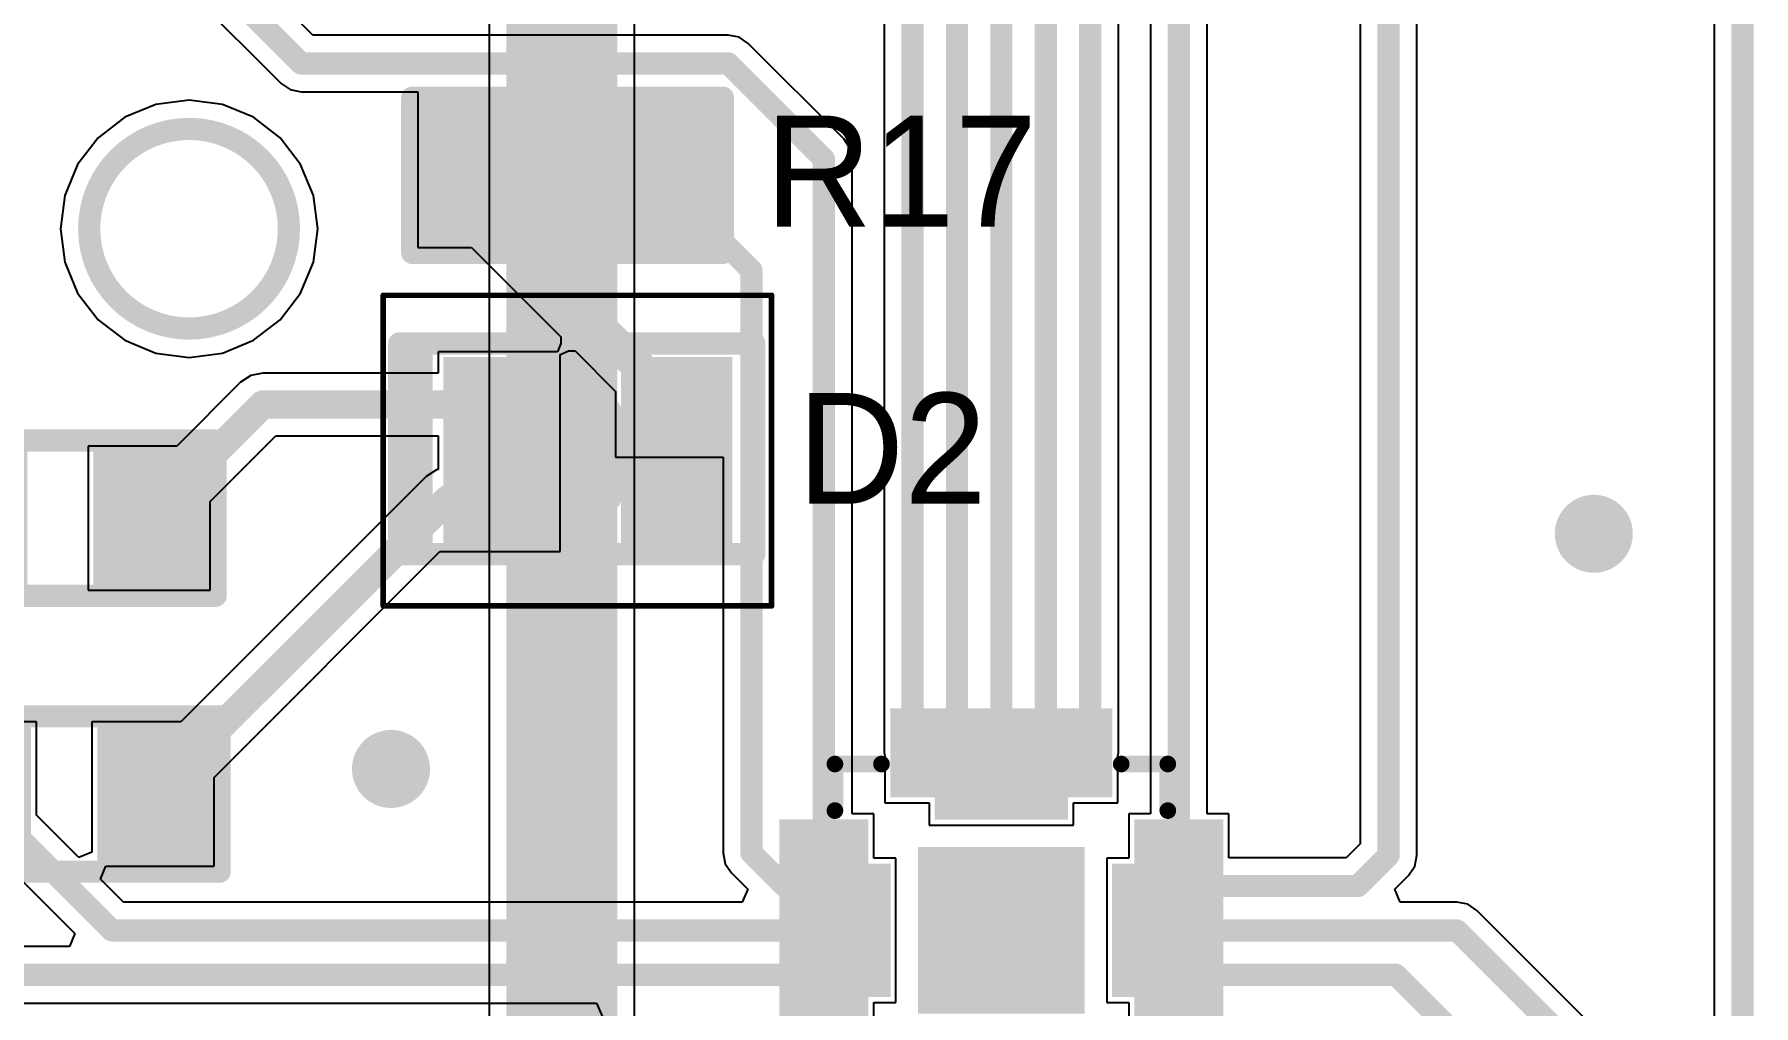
# Model space of a CAD drawing. Extents: x 10.58 to 11.54, y 9.91 to 15.27.
# Drawn here: x 10.929 to 11.539, y 13.511 to 13.856 of the extents above; entities that cross this region are included whole.
import ezdxf

# ---------------------------------------------------------------- set-up
doc = ezdxf.new("R2010")
doc.units = 0
doc.layers.get('0').update_dxf_attribs({"linetype": 'CONTINUOUS'})
for name, color, linetype in [('BOTTOMLAYER', 5, 'CONTINUOUS'), ('BOTTOMSOLDER', 6, 'CONTINUOUS'), ('KEEPOUTLAYER', 6, 'CONTINUOUS'), ('MULTILAYER', 9, 'CONTINUOUS'), ('TOPLAYER', 1, 'CONTINUOUS'), ('TOPOVERLAY', 2, 'CONTINUOUS'), ('TOPPASTE', 8, 'CONTINUOUS'), ('TOPSOLDER', 216, 'CONTINUOUS')]:
    doc.layers.add(name, color=color, linetype=linetype)

# ---------------------------------------------------------------- blocks, each defined once
blk = doc.blocks.new('QFN_20_0_4___2')
at = {"layer": 'TOPLAYER'}
for points in [[(-0.027559, 0.051181), (-0.027559, 0.074803), (-0.035433, 0.051181), (-0.035433, 0.074803)], [(-0.011811, 0.043307), (-0.011811, 0.074803), (-0.019685, 0.043307), (-0.019685, 0.074803)], [(0.003937, 0.043307), (0.003937, 0.074803), (-0.003937, 0.043307), (-0.003937, 0.074803)], [(0.019685, 0.043307), (0.019685, 0.074803), (0.011811, 0.043307), (0.011811, 0.074803)], [(0.035433, 0.051181), (0.035433, 0.074803), (0.027559, 0.051181), (0.027559, 0.074803)], [(-0.074803, 0.027559), (-0.051181, 0.027559), (-0.074803, 0.035433), (-0.051181, 0.035433)], [(0.051181, 0.027559), (0.074803, 0.027559), (0.051181, 0.035433), (0.074803, 0.035433)], [(-0.02559, -0.02559), (0.02559, -0.02559), (-0.02559, 0.02559), (0.02559, 0.02559)], [(-0.074803, 0.011811), (-0.043307, 0.011811), (-0.074803, 0.019685), (-0.043307, 0.019685)], [(0.043307, 0.011811), (0.074803, 0.011811), (0.043307, 0.019685), (0.074803, 0.019685)], [(-0.074803, -0.003937), (-0.043307, -0.003937), (-0.074803, 0.003937), (-0.043307, 0.003937)], [(0.043307, -0.003937), (0.074803, -0.003937), (0.043307, 0.003937), (0.074803, 0.003937)], [(-0.074803, -0.019685), (-0.043307, -0.019685), (-0.074803, -0.011811), (-0.043307, -0.011811)], [(0.043307, -0.019685), (0.074803, -0.019685), (0.043307, -0.011811), (0.074803, -0.011811)], [(-0.074803, -0.035433), (-0.051181, -0.035433), (-0.074803, -0.027559), (-0.051181, -0.027559)], [(0.051181, -0.035433), (0.074803, -0.035433), (0.051181, -0.027559), (0.074803, -0.027559)], [(-0.011811, -0.074803), (-0.011811, -0.043307), (-0.019685, -0.074803), (-0.019685, -0.043307)], [(0.003937, -0.074803), (0.003937, -0.043307), (-0.003937, -0.074803), (-0.003937, -0.043307)], [(0.019685, -0.074803), (0.019685, -0.043307), (0.011811, -0.074803), (0.011811, -0.043307)], [(-0.027559, -0.074803), (-0.027559, -0.051181), (-0.035433, -0.074803), (-0.035433, -0.051181)], [(0.035433, -0.074803), (0.035433, -0.051181), (0.027559, -0.074803), (0.027559, -0.051181)]]:
    blk.add_solid(points, dxfattribs=at)
at = {"layer": 'TOPOVERLAY'}
for points, const_width in [([(-0.060532, 0.059055, 1), (-0.057579, 0.059055, 1)], 0.002953), ([(-0.060532, 0.059055, 1), (-0.057579, 0.059055, 1)], 0.002953), ([(-0.043996, 0.059055, 1), (-0.041043, 0.059055, 1)], 0.002953), ([(0.041043, 0.059055, 1), (0.043996, 0.059055, 1)], 0.002953), ([(0.057579, 0.059055, 1), (0.060532, 0.059055, 1)], 0.002953), ([(0.057579, 0.059055, 1), (0.060532, 0.059055, 1)], 0.002953), ([(-0.060532, 0.04252, 1), (-0.057579, 0.04252, 1)], 0.002953), ([(0.057579, 0.04252, 1), (0.060532, 0.04252, 1)], 0.002953), ([(-0.060532, -0.04252, 1), (-0.057579, -0.04252, 1)], 0.002953), ([(-0.044882, -0.048819, 1), (-0.052756, -0.048819, 1)], 0.006), ([(0.057579, -0.04252, 1), (0.060532, -0.04252, 1)], 0.002953), ([(-0.054256, -0.048819, 1), (-0.051256, -0.048819, 1)], 0.003), ([(-0.046382, -0.048819, 1), (-0.043382, -0.048819, 1)], 0.003), ([(-0.066142, -0.067716, 1), (-0.074016, -0.067716, 1)], 0.007874), ([(-0.060532, -0.059055, 1), (-0.057579, -0.059055, 1)], 0.002953), ([(-0.060532, -0.059055, 1), (-0.057579, -0.059055, 1)], 0.002953), ([(-0.043602, -0.059055, 1), (-0.04065, -0.059055, 1)], 0.002953), ([(0.041043, -0.059055, 1), (0.043996, -0.059055, 1)], 0.002953), ([(0.057579, -0.059055, 1), (0.060532, -0.059055, 1)], 0.002953), ([(0.057579, -0.059055, 1), (0.060532, -0.059055, 1)], 0.002953), ([(-0.075984, -0.067716, 1), (-0.072047, -0.067716, 1)], 0.003937), ([(-0.06811, -0.067716, 1), (-0.064173, -0.067716, 1)], 0.003937)]:
    blk.add_lwpolyline(points, format="xyb", close=True, dxfattribs=dict(at, const_width=const_width))
at = {"layer": 'TOPOVERLAY', "const_width": 0.005906}
for points in [[(-0.059055, 0.059055), (-0.04252, 0.059055)], [(-0.059055, 0.04252), (-0.059055, 0.059055)], [(0.04252, 0.059055), (0.059055, 0.059055)], [(0.059055, 0.04252), (0.059055, 0.059055)], [(-0.059055, -0.059055), (-0.059055, -0.04252)], [(0.059055, -0.059055), (0.059055, -0.04252)], [(-0.059055, -0.059055), (-0.042126, -0.059055)], [(0.04252, -0.059055), (0.059055, -0.059055)]]:
    blk.add_lwpolyline(points, dxfattribs=at)
at = {"layer": 'TOPPASTE'}
for points in [[(-0.027559, 0.051181), (-0.027559, 0.074803), (-0.035433, 0.051181), (-0.035433, 0.074803)], [(-0.011811, 0.043307), (-0.011811, 0.074803), (-0.019685, 0.043307), (-0.019685, 0.074803)], [(0.003937, 0.043307), (0.003937, 0.074803), (-0.003937, 0.043307), (-0.003937, 0.074803)], [(0.019685, 0.043307), (0.019685, 0.074803), (0.011811, 0.043307), (0.011811, 0.074803)], [(0.035433, 0.051181), (0.035433, 0.074803), (0.027559, 0.051181), (0.027559, 0.074803)], [(-0.074803, 0.027559), (-0.051181, 0.027559), (-0.074803, 0.035433), (-0.051181, 0.035433)], [(0.051181, 0.027559), (0.074803, 0.027559), (0.051181, 0.035433), (0.074803, 0.035433)], [(-0.02559, -0.02559), (0.02559, -0.02559), (-0.02559, 0.02559), (0.02559, 0.02559)], [(-0.074803, 0.011811), (-0.043307, 0.011811), (-0.074803, 0.019685), (-0.043307, 0.019685)], [(0.043307, 0.011811), (0.074803, 0.011811), (0.043307, 0.019685), (0.074803, 0.019685)], [(-0.074803, -0.003937), (-0.043307, -0.003937), (-0.074803, 0.003937), (-0.043307, 0.003937)], [(0.043307, -0.003937), (0.074803, -0.003937), (0.043307, 0.003937), (0.074803, 0.003937)], [(-0.074803, -0.019685), (-0.043307, -0.019685), (-0.074803, -0.011811), (-0.043307, -0.011811)], [(0.043307, -0.019685), (0.074803, -0.019685), (0.043307, -0.011811), (0.074803, -0.011811)], [(-0.074803, -0.035433), (-0.051181, -0.035433), (-0.074803, -0.027559), (-0.051181, -0.027559)], [(0.051181, -0.035433), (0.074803, -0.035433), (0.051181, -0.027559), (0.074803, -0.027559)], [(-0.011811, -0.074803), (-0.011811, -0.043307), (-0.019685, -0.074803), (-0.019685, -0.043307)], [(0.003937, -0.074803), (0.003937, -0.043307), (-0.003937, -0.074803), (-0.003937, -0.043307)], [(0.019685, -0.074803), (0.019685, -0.043307), (0.011811, -0.074803), (0.011811, -0.043307)], [(-0.027559, -0.074803), (-0.027559, -0.051181), (-0.035433, -0.074803), (-0.035433, -0.051181)], [(0.035433, -0.074803), (0.035433, -0.051181), (0.027559, -0.074803), (0.027559, -0.051181)]]:
    blk.add_solid(points, dxfattribs=at)
at = {"layer": 'TOPSOLDER'}
for points in [[(-0.023559, 0.047181), (-0.023559, 0.078803), (-0.039433, 0.047181), (-0.039433, 0.078803)], [(-0.007811, 0.039307), (-0.007811, 0.078803), (-0.023685, 0.039307), (-0.023685, 0.078803)], [(0.007937, 0.039307), (0.007937, 0.078803), (-0.007937, 0.039307), (-0.007937, 0.078803)], [(0.023685, 0.039307), (0.023685, 0.078803), (0.007811, 0.039307), (0.007811, 0.078803)], [(0.039433, 0.047181), (0.039433, 0.078803), (0.023559, 0.047181), (0.023559, 0.078803)], [(-0.078803, 0.023559), (-0.047181, 0.023559), (-0.078803, 0.039433), (-0.047181, 0.039433)], [(0.047181, 0.023559), (0.078803, 0.023559), (0.047181, 0.039433), (0.078803, 0.039433)], [(-0.02959, -0.02959), (0.02959, -0.02959), (-0.02959, 0.02959), (0.02959, 0.02959)], [(-0.078803, 0.007811), (-0.039307, 0.007811), (-0.078803, 0.023685), (-0.039307, 0.023685)], [(0.039307, 0.007811), (0.078803, 0.007811), (0.039307, 0.023685), (0.078803, 0.023685)], [(-0.078803, -0.007937), (-0.039307, -0.007937), (-0.078803, 0.007937), (-0.039307, 0.007937)], [(0.039307, -0.007937), (0.078803, -0.007937), (0.039307, 0.007937), (0.078803, 0.007937)], [(-0.078803, -0.023685), (-0.039307, -0.023685), (-0.078803, -0.007811), (-0.039307, -0.007811)], [(0.039307, -0.023685), (0.078803, -0.023685), (0.039307, -0.007811), (0.078803, -0.007811)], [(-0.078803, -0.039433), (-0.047181, -0.039433), (-0.078803, -0.023559), (-0.047181, -0.023559)], [(0.047181, -0.039433), (0.078803, -0.039433), (0.047181, -0.023559), (0.078803, -0.023559)], [(-0.007811, -0.078803), (-0.007811, -0.039307), (-0.023685, -0.078803), (-0.023685, -0.039307)], [(0.007937, -0.078803), (0.007937, -0.039307), (-0.007937, -0.078803), (-0.007937, -0.039307)], [(0.023685, -0.078803), (0.023685, -0.039307), (0.007811, -0.078803), (0.007811, -0.039307)], [(-0.023559, -0.078803), (-0.023559, -0.047181), (-0.039433, -0.078803), (-0.039433, -0.047181)], [(0.039433, -0.078803), (0.039433, -0.047181), (0.023559, -0.078803), (0.023559, -0.047181)]]:
    blk.add_solid(points, dxfattribs=at)
blk = doc.blocks.new('R_0603_17')
at = {"layer": 'TOPLAYER'}
for points in [[(-0.015748, -0.019685), (-0.015748, 0.019685), (-0.047244, -0.019685), (-0.047244, 0.019685)], [(0.047244, -0.019685), (0.047244, 0.019685), (0.015748, -0.019685), (0.015748, 0.019685)]]:
    blk.add_solid(points, dxfattribs=at)
at = {"layer": 'TOPOVERLAY', "const_width": 0.007874}
for points in [[(-0.055118, -0.027559), (-0.055118, 0.027559)], [(-0.055118, 0.027559), (0.055118, 0.027559)], [(0.055118, -0.027559), (0.055118, 0.027559)], [(-0.055118, -0.027559), (0.055118, -0.027559)]]:
    blk.add_lwpolyline(points, dxfattribs=at)
at = {"layer": 'TOPOVERLAY', "const_width": 0.003937}
for points in [[(-0.057087, 0.027559, 1), (-0.05315, 0.027559, 1)], [(-0.057087, 0.027559, 1), (-0.05315, 0.027559, 1)], [(0.05315, 0.027559, 1), (0.057087, 0.027559, 1)], [(0.05315, 0.027559, 1), (0.057087, 0.027559, 1)], [(-0.057087, -0.027559, 1), (-0.05315, -0.027559, 1)], [(-0.057087, -0.027559, 1), (-0.05315, -0.027559, 1)], [(0.05315, -0.027559, 1), (0.057087, -0.027559, 1)], [(0.05315, -0.027559, 1), (0.057087, -0.027559, 1)]]:
    blk.add_lwpolyline(points, format="xyb", close=True, dxfattribs=at)
at = {"layer": 'TOPPASTE'}
for points in [[(-0.015748, -0.019685), (-0.015748, 0.019685), (-0.047244, -0.019685), (-0.047244, 0.019685)], [(0.047244, -0.019685), (0.047244, 0.019685), (0.015748, -0.019685), (0.015748, 0.019685)]]:
    blk.add_solid(points, dxfattribs=at)
at = {"layer": 'TOPSOLDER'}
for points in [[(-0.011748, -0.023685), (-0.011748, 0.023685), (-0.051244, -0.023685), (-0.051244, 0.023685)], [(0.051244, -0.023685), (0.051244, 0.023685), (0.011748, -0.023685), (0.011748, 0.023685)]]:
    blk.add_solid(points, dxfattribs=at)
blk = doc.blocks.new('R_0603_19')
at = {"layer": 'TOPLAYER'}
for points in [[(-0.015748, -0.019685), (-0.015748, 0.019685), (-0.047244, -0.019685), (-0.047244, 0.019685)], [(0.047244, -0.019685), (0.047244, 0.019685), (0.015748, -0.019685), (0.015748, 0.019685)]]:
    blk.add_solid(points, dxfattribs=at)
at = {"layer": 'TOPOVERLAY', "const_width": 0.007874}
for points in [[(-0.055118, -0.027559), (-0.055118, 0.027559)], [(-0.055118, 0.027559), (0.055118, 0.027559)], [(0.055118, -0.027559), (0.055118, 0.027559)], [(-0.055118, -0.027559), (0.055118, -0.027559)]]:
    blk.add_lwpolyline(points, dxfattribs=at)
at = {"layer": 'TOPOVERLAY', "const_width": 0.003937}
for points in [[(-0.057087, 0.027559, 1), (-0.05315, 0.027559, 1)], [(-0.057087, 0.027559, 1), (-0.05315, 0.027559, 1)], [(0.05315, 0.027559, 1), (0.057087, 0.027559, 1)], [(0.05315, 0.027559, 1), (0.057087, 0.027559, 1)], [(-0.057087, -0.027559, 1), (-0.05315, -0.027559, 1)], [(-0.057087, -0.027559, 1), (-0.05315, -0.027559, 1)], [(0.05315, -0.027559, 1), (0.057087, -0.027559, 1)], [(0.05315, -0.027559, 1), (0.057087, -0.027559, 1)]]:
    blk.add_lwpolyline(points, format="xyb", close=True, dxfattribs=at)
at = {"layer": 'TOPPASTE'}
for points in [[(-0.015748, -0.019685), (-0.015748, 0.019685), (-0.047244, -0.019685), (-0.047244, 0.019685)], [(0.047244, -0.019685), (0.047244, 0.019685), (0.015748, -0.019685), (0.015748, 0.019685)]]:
    blk.add_solid(points, dxfattribs=at)
at = {"layer": 'TOPSOLDER'}
for points in [[(-0.011748, -0.023685), (-0.011748, 0.023685), (-0.051244, -0.023685), (-0.051244, 0.023685)], [(0.051244, -0.023685), (0.051244, 0.023685), (0.011748, -0.023685), (0.011748, 0.023685)]]:
    blk.add_solid(points, dxfattribs=at)
blk = doc.blocks.new('R_0603_21')
at = {"layer": 'TOPLAYER'}
for points in [[(-0.015748, -0.019685), (-0.015748, 0.019685), (-0.047244, -0.019685), (-0.047244, 0.019685)], [(0.047244, -0.019685), (0.047244, 0.019685), (0.015748, -0.019685), (0.015748, 0.019685)]]:
    blk.add_solid(points, dxfattribs=at)
at = {"layer": 'TOPOVERLAY', "const_width": 0.007874}
for points in [[(-0.055118, 0.027559), (-0.055118, -0.027559)], [(0.055118, 0.027559), (-0.055118, 0.027559)], [(0.055118, 0.027559), (0.055118, -0.027559)], [(0.055118, -0.027559), (-0.055118, -0.027559)]]:
    blk.add_lwpolyline(points, dxfattribs=at)
at = {"layer": 'TOPOVERLAY', "const_width": 0.003937}
for points in [[(-0.057087, 0.027559, 1), (-0.05315, 0.027559, 1)], [(-0.057087, 0.027559, 1), (-0.05315, 0.027559, 1)], [(0.05315, 0.027559, 1), (0.057087, 0.027559, 1)], [(0.05315, 0.027559, 1), (0.057087, 0.027559, 1)], [(-0.057087, -0.027559, 1), (-0.05315, -0.027559, 1)], [(-0.057087, -0.027559, 1), (-0.05315, -0.027559, 1)], [(0.05315, -0.027559, 1), (0.057087, -0.027559, 1)], [(0.05315, -0.027559, 1), (0.057087, -0.027559, 1)]]:
    blk.add_lwpolyline(points, format="xyb", close=True, dxfattribs=at)
at = {"layer": 'TOPPASTE'}
for points in [[(-0.015748, -0.019685), (-0.015748, 0.019685), (-0.047244, -0.019685), (-0.047244, 0.019685)], [(0.047244, -0.019685), (0.047244, 0.019685), (0.015748, -0.019685), (0.015748, 0.019685)]]:
    blk.add_solid(points, dxfattribs=at)
at = {"layer": 'TOPSOLDER'}
for points in [[(-0.011748, -0.023685), (-0.011748, 0.023685), (-0.051244, -0.023685), (-0.051244, 0.023685)], [(0.051244, -0.023685), (0.051244, 0.023685), (0.011748, -0.023685), (0.011748, 0.023685)]]:
    blk.add_solid(points, dxfattribs=at)
blk = doc.blocks.new('0603_2_LED_44')
at = {"layer": 'TOPLAYER'}
for points in [[(-0.015748, 0.04626), (-0.015748, 0.020669), (0.015748, 0.04626), (0.015748, 0.020669)], [(0.047244, 0.04626), (0.047244, 0.020669), (0.07874, 0.04626), (0.07874, 0.020669)], [(-0.015748, 0.012795), (-0.015748, -0.012795), (0.015748, 0.012795), (0.015748, -0.012795)], [(0.047244, 0.012795), (0.047244, -0.012795), (0.07874, 0.012795), (0.07874, -0.012795)]]:
    blk.add_solid(points, dxfattribs=at)
at = {"layer": 'TOPOVERLAY', "const_width": 0.007874}
for points in [[(-0.035433, 0.055118), (0.090551, 0.055118)], [(-0.035433, -0.019685), (-0.035433, 0.055118)], [(-0.027559, -0.019685), (-0.027559, 0.055118)], [(0.090551, -0.019685), (0.090551, 0.055118)], [(0.023622, 0.015748), (0.03937, 0.031496)], [(0.03937, 0), (0.03937, 0.031496)], [(0.023622, 0.015748), (0.03937, 0)], [(-0.035433, -0.019685), (0.090551, -0.019685)]]:
    blk.add_lwpolyline(points, dxfattribs=at)
at = {"layer": 'TOPOVERLAY', "const_width": 0.003937}
for points in [[(-0.037402, 0.055118, 1), (-0.033465, 0.055118, 1)], [(-0.037402, 0.055118, 1), (-0.033465, 0.055118, 1)], [(-0.029528, 0.055118, 1), (-0.025591, 0.055118, 1)], [(0.088583, 0.055118, 1), (0.09252, 0.055118, 1)], [(0.088583, 0.055118, 1), (0.09252, 0.055118, 1)], [(0.037402, 0.031496, 1), (0.041339, 0.031496, 1)], [(0.037402, 0.031496, 1), (0.041339, 0.031496, 1)], [(0.021653, 0.015748, 1), (0.02559, 0.015748, 1)], [(0.021654, 0.015748, 1), (0.025591, 0.015748, 1)], [(0.037402, 0, 1), (0.041339, 0, 1)], [(0.037402, 0, 1), (0.041339, 0, 1)], [(-0.037402, -0.019685, 1), (-0.033465, -0.019685, 1)], [(-0.037402, -0.019685, 1), (-0.033465, -0.019685, 1)], [(-0.029528, -0.019685, 1), (-0.025591, -0.019685, 1)], [(0.088583, -0.019685, 1), (0.09252, -0.019685, 1)], [(0.088583, -0.019685, 1), (0.09252, -0.019685, 1)]]:
    blk.add_lwpolyline(points, format="xyb", close=True, dxfattribs=at)
at = {"layer": 'TOPPASTE'}
for points in [[(-0.015748, 0.04626), (-0.015748, 0.020669), (0.015748, 0.04626), (0.015748, 0.020669)], [(0.047244, 0.04626), (0.047244, 0.020669), (0.07874, 0.04626), (0.07874, 0.020669)], [(-0.015748, 0.012795), (-0.015748, -0.012795), (0.015748, 0.012795), (0.015748, -0.012795)], [(0.047244, 0.012795), (0.047244, -0.012795), (0.07874, 0.012795), (0.07874, -0.012795)]]:
    blk.add_solid(points, dxfattribs=at)
at = {"layer": 'TOPSOLDER'}
for points in [[(-0.019748, 0.05026), (-0.019748, 0.016669), (0.019748, 0.05026), (0.019748, 0.016669)], [(0.043244, 0.05026), (0.043244, 0.016669), (0.08274, 0.05026), (0.08274, 0.016669)], [(-0.019748, 0.016795), (-0.019748, -0.016795), (0.019748, 0.016795), (0.019748, -0.016795)], [(0.043244, 0.016795), (0.043244, -0.016795), (0.08274, 0.016795), (0.08274, -0.016795)]]:
    blk.add_solid(points, dxfattribs=at)

msp = doc.modelspace()

# ---------------------------------------------------------------- linework, layer by layer
at = {"layer": 'BOTTOMLAYER'}
for p, q in [((11.525096, 15.092065), (11.525096, 13.430105)), ((11.090421, 14.785075), (11.090421, 13.479266)), ((11.142044, 13.505077), (11.142044, 14.774383)), ((10.97213, 13.83125), (10.961116, 13.826688)), ((10.983949, 13.832806), (10.97213, 13.83125)), ((10.995769, 13.83125), (10.983949, 13.832806)), ((11.006783, 13.826688), (10.995769, 13.83125)), ((10.961116, 13.826688), (10.951659, 13.81943)), ((11.016241, 13.81943), (11.006783, 13.826688)), ((10.951659, 13.81943), (10.944401, 13.809972)), ((11.023498, 13.809972), (11.016241, 13.81943)), ((10.944401, 13.809972), (10.939839, 13.798959)), ((11.02806, 13.798959), (11.023498, 13.809972)), ((10.939839, 13.798959), (10.938283, 13.787139)), ((11.029616, 13.787139), (11.02806, 13.798959)), ((10.938283, 13.787139), (10.939839, 13.77532)), ((11.02806, 13.77532), (11.029616, 13.787139)), ((10.939839, 13.77532), (10.944401, 13.764306)), ((11.023498, 13.764306), (11.02806, 13.77532)), ((10.944401, 13.764306), (10.951659, 13.754848)), ((11.016241, 13.754848), (11.023498, 13.764306)), ((10.951659, 13.754848), (10.961116, 13.747591)), ((11.006783, 13.747591), (11.016241, 13.754848)), ((10.961116, 13.747591), (10.97213, 13.743029)), ((10.995769, 13.743029), (11.006783, 13.747591)), ((10.97213, 13.743029), (10.983949, 13.741473)), ((10.983949, 13.741473), (10.995769, 13.743029))]:
    msp.add_line(p, q, dxfattribs=at)
at = {"layer": 'BOTTOMLAYER', "const_width": 0.03937}
msp.add_lwpolyline([(11.116233, 13.479266), (11.116233, 14.785075)], dxfattribs=at)
at = {"layer": 'BOTTOMLAYER', "const_width": 0.009843}
for points in [[(11.477453, 13.678872, 1), (11.487296, 13.678872, 1)], [(11.050682, 13.595408, 1), (11.060524, 13.595408, 1)], [(11.253831, 13.551707, 1), (11.263674, 13.551707, 1)], [(11.280209, 13.551313, 1), (11.290052, 13.551313, 1)], [(11.253831, 13.526116, 1), (11.263674, 13.526116, 1)], [(11.280209, 13.526116, 1), (11.290052, 13.526116, 1)]]:
    msp.add_lwpolyline(points, format="xyb", close=True, dxfattribs=at)
at = {"layer": 'BOTTOMSOLDER', "const_width": 0.013843}
for points in [[(11.475453, 13.678872, 1), (11.489296, 13.678872, 1)], [(11.048682, 13.595408, 1), (11.062524, 13.595408, 1)], [(11.251831, 13.551707, 1), (11.265674, 13.551707, 1)], [(11.278209, 13.551313, 1), (11.292052, 13.551313, 1)], [(11.251831, 13.526116, 1), (11.265674, 13.526116, 1)], [(11.278209, 13.526116, 1), (11.292052, 13.526116, 1)]]:
    msp.add_lwpolyline(points, format="xyb", close=True, dxfattribs=at)
at = {"layer": 'KEEPOUTLAYER', "const_width": 0.007874}
msp.add_lwpolyline([(11.535131, 12.641469), (11.535131, 15.102101)], dxfattribs=at)
at = {"layer": 'KEEPOUTLAYER'}
for points, const_width in [([(11.019383, 13.787139, 1), (10.948516, 13.787139, 1)], 0.007874), ([(10.946548, 13.787139, 1), (10.950485, 13.787139, 1)], 0.003937), ([(11.017414, 13.787139, 1), (11.021351, 13.787139, 1)], 0.003937)]:
    msp.add_lwpolyline(points, format="xyb", close=True, dxfattribs=dict(at, const_width=const_width))
at = {"layer": 'MULTILAYER', "const_width": 0.009843}
for points in [[(11.477453, 13.678872, 1), (11.487296, 13.678872, 1)], [(11.050682, 13.595408, 1), (11.060524, 13.595408, 1)], [(11.253831, 13.551707, 1), (11.263674, 13.551707, 1)], [(11.280209, 13.551313, 1), (11.290052, 13.551313, 1)], [(11.253831, 13.526116, 1), (11.263674, 13.526116, 1)], [(11.280209, 13.526116, 1), (11.290052, 13.526116, 1)]]:
    msp.add_lwpolyline(points, format="xyb", close=True, dxfattribs=at)
at = {"layer": 'TOPLAYER'}
for p, q in [((11.525096, 15.092065), (11.525096, 13.467506)), ((11.419575, 13.564699), (11.419575, 14.929266)), ((11.399505, 14.925109), (11.399505, 13.568856)), ((11.345186, 13.579439), (11.345186, 14.53397)), ((11.325116, 14.529813), (11.325116, 13.579439)), ((11.31369, 13.601093), (11.31369, 14.464659)), ((11.027865, 13.855837), (10.905206, 13.978496)), ((10.891014, 13.964304), (11.016612, 13.838705)), ((11.230627, 13.914853), (11.230627, 13.601093)), ((11.175288, 13.855837), (11.027865, 13.855837)), ((11.179128, 13.855073), (11.175288, 13.855837)), ((11.182384, 13.852897), (11.179128, 13.855073)), ((11.216263, 13.819019), (11.182384, 13.852897)), ((11.016612, 13.838705), (11.019868, 13.83653)), ((11.019868, 13.83653), (11.023708, 13.835766)), ((11.023708, 13.835766), (11.065109, 13.835766)), ((11.065109, 13.835766), (11.065109, 13.831691)), ((10.97213, 13.83125), (10.961116, 13.826688)), ((10.983949, 13.832806), (10.97213, 13.83125)), ((10.995769, 13.83125), (10.983949, 13.832806)), ((11.006783, 13.826688), (10.995769, 13.83125)), ((11.065109, 13.831691), (11.065109, 13.831691)), ((11.065109, 13.831691), (11.065109, 13.78051)), ((10.961116, 13.826688), (10.951659, 13.81943)), ((11.016241, 13.81943), (11.006783, 13.826688)), ((10.951659, 13.81943), (10.944401, 13.809972)), ((11.023498, 13.809972), (11.016241, 13.81943)), ((11.218438, 13.815763), (11.216263, 13.819019)), ((11.219202, 13.811923), (11.218438, 13.815763)), ((11.219202, 13.579439), (11.219202, 13.811923)), ((10.944401, 13.809972), (10.939839, 13.798959)), ((11.02806, 13.798959), (11.023498, 13.809972)), ((10.939839, 13.798959), (10.938283, 13.787139)), ((11.029616, 13.787139), (11.02806, 13.798959)), ((10.938283, 13.787139), (10.939839, 13.77532)), ((11.02806, 13.77532), (11.029616, 13.787139)), ((11.065109, 13.78051), (11.084175, 13.78051)), ((11.084175, 13.78051), (11.115916, 13.74877)), ((10.939839, 13.77532), (10.944401, 13.764306)), ((11.023498, 13.764306), (11.02806, 13.77532)), ((10.944401, 13.764306), (10.951659, 13.754848)), ((11.016241, 13.754848), (11.023498, 13.764306)), ((10.951659, 13.754848), (10.961116, 13.747591)), ((11.006783, 13.747591), (11.016241, 13.754848)), ((10.961116, 13.747591), (10.97213, 13.743029)), ((10.995769, 13.743029), (11.006783, 13.747591)), ((11.114687, 13.743466), (11.072305, 13.743466)), ((11.072305, 13.743466), (11.072305, 13.735884)), ((11.115916, 13.746434), (11.114687, 13.743466)), ((11.115916, 13.74877), (11.115916, 13.746434)), ((11.115939, 13.742676), (11.11858, 13.74377)), ((11.11858, 13.74377), (11.120916, 13.74377)), ((11.120916, 13.74377), (11.135297, 13.729388)), ((10.97213, 13.743029), (10.983949, 13.741473)), ((10.983949, 13.741473), (10.995769, 13.743029)), ((11.115612, 13.74254), (11.115939, 13.742676)), ((11.115612, 13.706064), (11.115612, 13.74254)), ((11.115939, 13.742676), (11.115939, 13.742676)), ((11.002257, 13.732627), (10.97962, 13.709991)), ((11.005864, 13.735038), (11.002257, 13.732628)), ((11.002257, 13.732628), (11.002257, 13.732627)), ((11.01012, 13.735884), (11.005864, 13.735038)), ((11.072305, 13.735884), (11.01012, 13.735884)), ((11.01012, 13.735884), (11.01012, 13.735884)), ((11.135297, 13.729388), (11.135297, 13.706064)), ((10.991408, 13.690329), (11.014725, 13.713646)), ((11.014725, 13.713646), (11.072305, 13.713646)), ((11.072305, 13.713646), (11.072305, 13.706064)), ((10.97962, 13.709991), (10.948101, 13.709991)), ((10.948101, 13.709991), (10.948101, 13.65881)), ((11.0717, 13.701573), (11.068092, 13.699163)), ((11.072305, 13.701694), (11.0717, 13.701573)), ((11.072305, 13.706064), (11.072305, 13.701694)), ((11.115612, 13.6726), (11.115612, 13.706064)), ((11.135297, 13.706064), (11.173452, 13.706064)), ((11.173452, 13.706064), (11.173452, 13.565609)), ((11.068092, 13.699163), (10.98102, 13.612091)), ((11.068092, 13.699163), (11.068092, 13.699163)), ((10.991408, 13.65881), (10.991408, 13.690329)), ((10.992808, 13.592429), (11.072979, 13.6726)), ((11.072979, 13.6726), (11.115612, 13.6726)), ((10.948101, 13.65881), (10.991408, 13.65881)), ((10.929816, 13.612091), (10.886509, 13.612091)), ((10.929816, 13.579039), (10.929816, 13.612091)), ((10.98102, 13.612091), (10.949501, 13.612091)), ((10.949501, 13.612091), (10.949501, 13.565887)), ((11.230627, 13.601093), (11.23082, 13.600124)), ((11.23082, 13.600124), (11.23082, 13.583376)), ((11.313497, 13.600124), (11.31369, 13.601093)), ((11.313497, 13.583376), (11.313497, 13.600124)), ((10.992808, 13.56091), (10.992808, 13.592429)), ((10.944882, 13.563973), (10.929816, 13.579039)), ((11.226883, 13.579439), (11.219202, 13.579439)), ((11.226883, 13.563691), (11.226883, 13.579439)), ((11.23082, 13.583376), (11.246568, 13.583376)), ((11.246568, 13.583376), (11.246568, 13.575502)), ((11.297749, 13.575502), (11.297749, 13.583376)), ((11.297749, 13.583376), (11.313497, 13.583376)), ((11.325116, 13.579439), (11.317434, 13.579439)), ((11.317434, 13.579439), (11.317434, 13.563691)), ((11.352867, 13.579439), (11.345186, 13.579439)), ((11.352867, 13.563884), (11.352867, 13.579439)), ((11.246568, 13.575502), (11.297749, 13.575502)), ((11.399505, 13.568856), (11.394533, 13.563884)), ((10.919561, 13.56091), (10.943464, 13.537007)), ((10.949501, 13.565887), (10.944882, 13.563973)), ((10.952565, 13.556291), (10.954478, 13.56091)), ((10.954478, 13.56091), (10.992808, 13.56091)), ((11.173452, 13.565609), (11.173451, 13.565609)), ((11.173451, 13.565609), (11.173452, 13.565609)), ((11.173452, 13.565609), (11.174215, 13.561769)), ((11.174215, 13.561769), (11.176391, 13.558513)), ((11.234757, 13.563691), (11.226883, 13.563691)), ((11.234757, 13.544006), (11.234757, 13.563691)), ((11.317434, 13.563691), (11.30956, 13.563691)), ((11.30956, 13.563691), (11.30956, 13.544006)), ((11.394533, 13.563884), (11.352867, 13.563884)), ((11.416636, 13.557603), (11.418811, 13.560859)), ((11.418811, 13.560859), (11.419575, 13.564699)), ((11.419575, 13.564699), (11.419575, 13.564699)), ((11.419575, 13.564699), (11.419575, 13.564699)), ((11.419575, 13.564699), (11.419575, 13.564699)), ((10.960719, 13.548136), (10.952565, 13.556291)), ((11.176391, 13.558513), (11.182149, 13.552755)), ((11.411788, 13.552755), (11.416636, 13.557603)), ((11.180235, 13.548136), (10.960719, 13.548136)), ((11.182149, 13.552755), (11.180235, 13.548136)), ((11.413702, 13.548136), (11.411788, 13.552755)), ((11.433776, 13.548136), (11.413702, 13.548136)), ((11.437617, 13.547372), (11.433776, 13.548136)), ((11.234757, 13.528258), (11.234757, 13.544006)), ((11.30956, 13.544006), (11.30956, 13.528258)), ((11.440872, 13.545197), (11.437617, 13.547372)), ((11.520476, 13.465593), (11.440872, 13.545197)), ((10.943464, 13.537007), (10.94155, 13.532388)), ((10.94155, 13.532388), (10.9025, 13.532388)), ((11.234757, 13.51251), (11.234757, 13.528258)), ((11.30956, 13.528258), (11.30956, 13.51251)), ((10.898343, 13.512317), (11.128559, 13.512317)), ((11.128559, 13.512317), (11.130473, 13.507698)), ((11.226883, 13.496762), (11.226883, 13.51251)), ((11.226883, 13.51251), (11.234757, 13.51251)), ((11.30956, 13.51251), (11.317434, 13.51251)), ((11.317434, 13.51251), (11.317434, 13.496762))]:
    msp.add_line(p, q, dxfattribs=at)
for points, const_width in [([(11.40954, 13.564699), (11.40954, 14.929266)], 0.007874), ([(11.335151, 13.569597), (11.335151, 14.53397)], 0.007874), ([(11.303655, 13.601093), (11.303655, 14.464659)], 0.007874), ([(11.287907, 13.597156), (11.287907, 14.262268)], 0.007874), ([(11.272159, 13.597156), (11.272159, 14.060315)], 0.007874), ([(10.889459, 13.980051), (11.023708, 13.845801)], 0.007874), ([(11.256411, 13.597156), (11.256411, 13.946962)], 0.007874), ([(11.240663, 13.601093), (11.240663, 13.919009)], 0.007874), ([(11.023708, 13.845801), (11.175288, 13.845801)], 0.007874), ([(11.175288, 13.845801), (11.209167, 13.811923)], 0.007874), ([(11.086763, 13.794953), (11.086763, 13.806101)], 0.011811), ([(11.209167, 13.569597), (11.209167, 13.811923)], 0.007874), ([(11.149755, 13.806101), (11.183487, 13.772369)], 0.007874), ([(11.086763, 13.794953), (11.156951, 13.724765)], 0.011811), ([(11.183487, 13.565609), (11.183487, 13.772369)], 0.007874), ([(10.969755, 13.684401), (11.01012, 13.724765)], 0.01), ([(11.01012, 13.724765), (11.093959, 13.724765)], 0.01), ([(10.971155, 13.586501), (11.075955, 13.691301)], 0.01), ([(11.075955, 13.691301), (11.093959, 13.691301)], 0.01), ([(10.908163, 13.586501), (10.956563, 13.538101)], 0.007874), ([(11.183487, 13.565609), (11.195248, 13.553849)], 0.007874), ([(11.398689, 13.553849), (11.40954, 13.564699)], 0.007874), ([(11.195248, 13.553849), (11.213104, 13.553849)], 0.007874), ([(11.331214, 13.553849), (11.398689, 13.553849)], 0.007874), ([(10.956563, 13.538101), (11.213104, 13.538101)], 0.007874), ([(11.331214, 13.538101), (11.366627, 13.538101)], 0.007874), ([(11.361614, 13.538101), (11.366627, 13.538101)], 0.007874), ([(11.366627, 13.538101), (11.433776, 13.538101)], 0.007874), ([(11.433776, 13.538101), (11.515052, 13.456825)], 0.007874), ([(10.898343, 13.522353), (11.213104, 13.522353)], 0.007874), ([(11.331214, 13.522353), (11.412123, 13.522353)], 0.007874), ([(11.412123, 13.522353), (11.485524, 13.448951)], 0.007874)]:
    msp.add_lwpolyline(points, dxfattribs=dict(at, const_width=const_width))
for points, const_width in [([(11.02174, 13.845801, 1), (11.025677, 13.845801, 1)], 0.003937), ([(11.02174, 13.845801, 1), (11.025677, 13.845801, 1)], 0.003937), ([(11.173319, 13.845801, 1), (11.177256, 13.845801, 1)], 0.003937), ([(11.173319, 13.845801, 1), (11.177256, 13.845801, 1)], 0.003937), ([(11.08381, 13.806101, 1), (11.089715, 13.806101, 1)], 0.005906), ([(11.207198, 13.811923, 1), (11.211135, 13.811923, 1)], 0.003937), ([(11.207198, 13.811923, 1), (11.211135, 13.811923, 1)], 0.003937), ([(11.147786, 13.806101, 1), (11.151723, 13.806101, 1)], 0.003937), ([(11.08381, 13.794953, 1), (11.089715, 13.794953, 1)], 0.005906), ([(11.08381, 13.794953, 1), (11.089715, 13.794953, 1)], 0.005906), ([(11.181518, 13.772369, 1), (11.185455, 13.772369, 1)], 0.003937), ([(11.181518, 13.772369, 1), (11.185455, 13.772369, 1)], 0.003937), ([(11.00762, 13.724765, 1), (11.012619, 13.724765, 1)], 0.005), ([(11.00762, 13.724765, 1), (11.012619, 13.724765, 1)], 0.005), ([(11.091459, 13.724765, 1), (11.096459, 13.724765, 1)], 0.005), ([(11.153998, 13.724765, 1), (11.159904, 13.724765, 1)], 0.005906), ([(11.073455, 13.691301, 1), (11.078455, 13.691301, 1)], 0.005), ([(11.073455, 13.691301, 1), (11.078455, 13.691301, 1)], 0.005), ([(11.091459, 13.691301, 1), (11.096459, 13.691301, 1)], 0.005), ([(10.967255, 13.684401, 1), (10.972255, 13.684401, 1)], 0.005), ([(11.477453, 13.678872, 1), (11.487296, 13.678872, 1)], 0.009843), ([(11.050682, 13.595408, 1), (11.060524, 13.595408, 1)], 0.009843), ([(11.238694, 13.601093, 1), (11.242631, 13.601093, 1)], 0.003937), ([(11.301686, 13.601093, 1), (11.305623, 13.601093, 1)], 0.003937), ([(11.254442, 13.597156, 1), (11.258379, 13.597156, 1)], 0.003937), ([(11.27019, 13.597156, 1), (11.274127, 13.597156, 1)], 0.003937), ([(11.285938, 13.597156, 1), (11.289875, 13.597156, 1)], 0.003937), ([(10.968655, 13.586501, 1), (10.973655, 13.586501, 1)], 0.005), ([(11.207198, 13.569597, 1), (11.211135, 13.569597, 1)], 0.003937), ([(11.333182, 13.569597, 1), (11.337119, 13.569597, 1)], 0.003937), ([(11.181518, 13.565609, 1), (11.185455, 13.565609, 1)], 0.003937), ([(11.181518, 13.565609, 1), (11.185455, 13.565609, 1)], 0.003937), ([(11.407571, 13.564699, 1), (11.411508, 13.564699, 1)], 0.003937), ([(11.407571, 13.564699, 1), (11.411508, 13.564699, 1)], 0.003937), ([(11.253831, 13.551707, 1), (11.263674, 13.551707, 1)], 0.009843), ([(11.280209, 13.551313, 1), (11.290052, 13.551313, 1)], 0.009843), ([(11.193279, 13.553849, 1), (11.197216, 13.553849, 1)], 0.003937), ([(11.193279, 13.553849, 1), (11.197216, 13.553849, 1)], 0.003937), ([(11.211135, 13.553849, 1), (11.215072, 13.553849, 1)], 0.003937), ([(11.329245, 13.553849, 1), (11.333182, 13.553849, 1)], 0.003937), ([(11.396721, 13.553849, 1), (11.400658, 13.553849, 1)], 0.003937), ([(11.396721, 13.553849, 1), (11.400658, 13.553849, 1)], 0.003937), ([(10.954594, 13.538101, 1), (10.958531, 13.538101, 1)], 0.003937), ([(10.954594, 13.538101, 1), (10.958531, 13.538101, 1)], 0.003937), ([(11.211135, 13.538101, 1), (11.215072, 13.538101, 1)], 0.003937), ([(11.329245, 13.538101, 1), (11.333182, 13.538101, 1)], 0.003937), ([(11.359645, 13.538101, 1), (11.363582, 13.538101, 1)], 0.003937), ([(11.364658, 13.538101, 1), (11.368595, 13.538101, 1)], 0.003937), ([(11.364658, 13.538101, 1), (11.368595, 13.538101, 1)], 0.003937), ([(11.364658, 13.538101, 1), (11.368595, 13.538101, 1)], 0.003937), ([(11.431808, 13.538101, 1), (11.435745, 13.538101, 1)], 0.003937), ([(11.431808, 13.538101, 1), (11.435745, 13.538101, 1)], 0.003937), ([(11.253831, 13.526116, 1), (11.263674, 13.526116, 1)], 0.009843), ([(11.280209, 13.526116, 1), (11.290052, 13.526116, 1)], 0.009843), ([(11.211135, 13.522353, 1), (11.215072, 13.522353, 1)], 0.003937), ([(11.329245, 13.522353, 1), (11.333182, 13.522353, 1)], 0.003937), ([(11.410154, 13.522353, 1), (11.414091, 13.522353, 1)], 0.003937), ([(11.410154, 13.522353, 1), (11.414091, 13.522353, 1)], 0.003937)]:
    msp.add_lwpolyline(points, format="xyb", close=True, dxfattribs=dict(at, const_width=const_width))
at = {"layer": 'TOPOVERLAY', "const_width": 0.001969}
for points in [[(11.052847, 13.653281), (11.052847, 13.763517)], [(11.052847, 13.763517), (11.190642, 13.763517)], [(11.190642, 13.653281), (11.190642, 13.763517)], [(11.052847, 13.653281), (11.190642, 13.653281)]]:
    msp.add_lwpolyline(points, dxfattribs=at)
at = {"layer": 'TOPOVERLAY', "const_width": 0.000984}
for points in [[(11.052355, 13.763517, 1), (11.053339, 13.763517, 1)], [(11.052355, 13.763517, 1), (11.053339, 13.763517, 1)], [(11.19015, 13.763517, 1), (11.191135, 13.763517, 1)], [(11.19015, 13.763517, 1), (11.191135, 13.763517, 1)], [(11.052355, 13.653281, 1), (11.053339, 13.653281, 1)], [(11.052355, 13.653281, 1), (11.053339, 13.653281, 1)], [(11.19015, 13.653281, 1), (11.191135, 13.653281, 1)], [(11.19015, 13.653281, 1), (11.191135, 13.653281, 1)]]:
    msp.add_lwpolyline(points, format="xyb", close=True, dxfattribs=at)
at = {"layer": 'TOPSOLDER', "const_width": 0.013843}
for points in [[(11.475453, 13.678872, 1), (11.489296, 13.678872, 1)], [(11.048682, 13.595408, 1), (11.062524, 13.595408, 1)], [(11.251831, 13.551707, 1), (11.265674, 13.551707, 1)], [(11.278209, 13.551313, 1), (11.292052, 13.551313, 1)], [(11.251831, 13.526116, 1), (11.265674, 13.526116, 1)], [(11.278209, 13.526116, 1), (11.292052, 13.526116, 1)]]:
    msp.add_lwpolyline(points, format="xyb", close=True, dxfattribs=at)

# ---------------------------------------------------------------- block references
for name, p, rotation in [('R_0603_21', (11.118259, 13.806101), 180), ('R_0603_19', (10.939659, 13.586501), 360), ('QFN_20_0_4___2', (11.272159, 13.538101), 360)]:
    msp.add_blockref(name, p, dxfattribs=dict(rotation=rotation))
for name, p in [('0603_2_LED_44', (11.093959, 13.691301)), ('R_0603_17', (10.938259, 13.684401))]:
    msp.add_blockref(name, p)

# ---------------------------------------------------------------- texts
at = {"layer": 'TOPOVERLAY'}
for s, p in [('R17', (11.18828, 13.787927)), ('D2', (11.199697, 13.689502))]:
    msp.add_text(s, height=0.03937, rotation=360, dxfattribs=at).set_placement(p)

doc.saveas('drawing.dxf')
